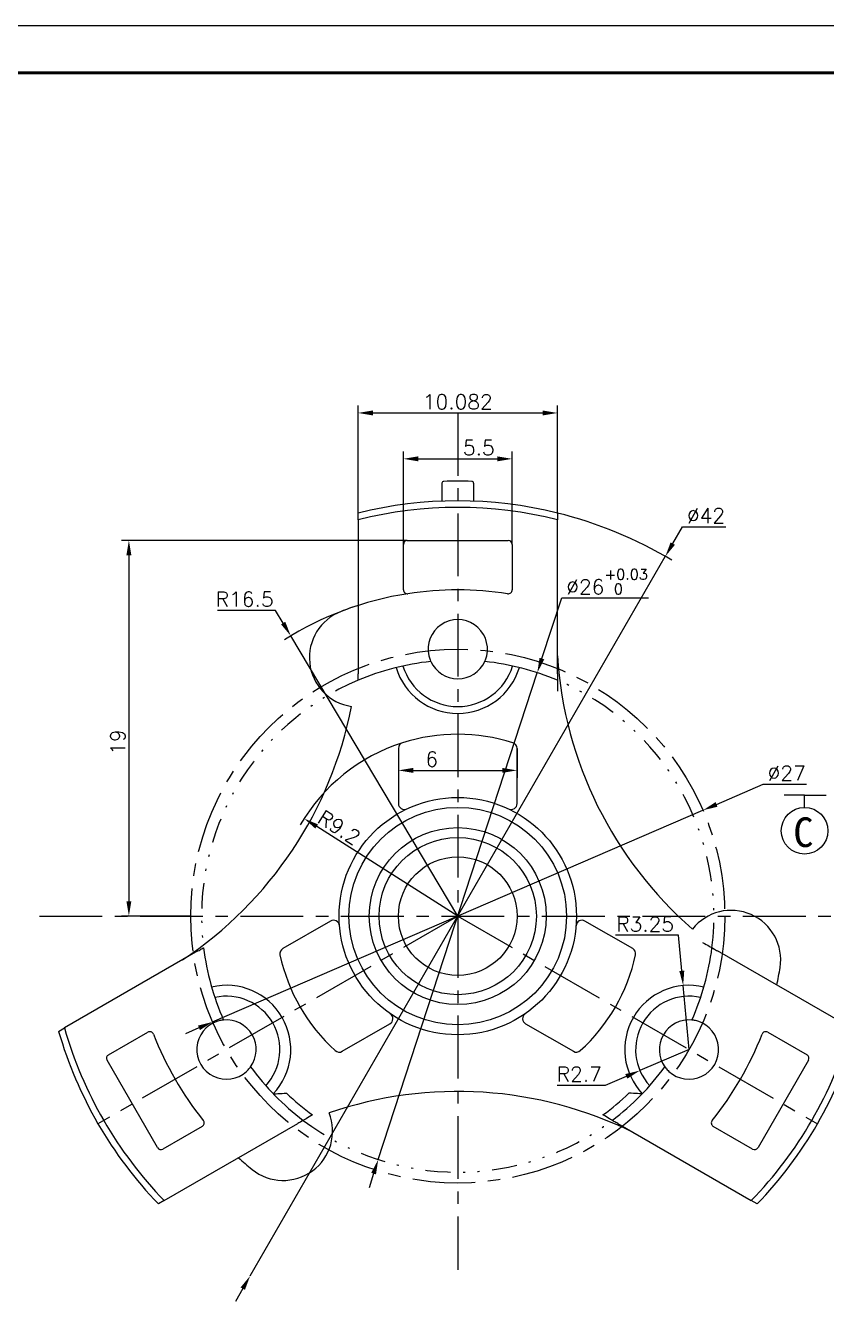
# Model space of a CAD drawing. Header units: millimetres. Extents: x 2517 to 4431, y 863 to 2540.
# Drawn here: x 4049 to 4089.5, y 1001 to 1065.5 of the extents above; entities that cross this region are included whole.
import ezdxf

# ---------------------------------------------------------------- set-up
doc = ezdxf.new("R2010")
doc.units = ezdxf.units.MM
doc.linetypes.add('CENTER', pattern=[50.8, 31.75, -6.35, 6.35, -6.35])
doc.linetypes.add('DIVIDE', pattern=[31.75, 12.7, -6.35, 0, -6.35, 0, -6.35])
for name, color, linetype, lineweight in [('中心线', 1, 'CENTER', 9), ('双点划线', 5, 'DIVIDE', 9), ('实线', 7, 'Continuous', 25), ('尺寸标注', 2, 'Continuous', 9), ('引导线', 6, 'Continuous', 9), ('粗实线', 9, 'Continuous', 50)]:
    doc.layers.add(name, color=color, linetype=linetype, lineweight=lineweight)
doc.styles.add('st', font='txt.shx')
doc.styles.get("Standard").update_dxf_attribs({"font": 'simfang.ttf'})
doc.dimstyles.new('st0.3', dxfattribs={"dimscale": 0.3, "dimtxt": 2.5, "dimasz": 2.5, "dimexe": 1.25, "dimexo": 0, "dimtad": 1, "dimtoh": 1, "dimdec": 3, "dimdsep": 46, "dimtxsty": 'st', "dimcen": 0, "dimclrd": 256, "dimclre": 256, "dimclrt": 256, "dimadec": 4, "dimazin": 2, "dimtfac": 1, "dimtdec": 3, "dimtmove": 0, "dimatfit": 1, "dimfxl": 0, "dimlwd": -1, "dimlwe": -1, "dimarcsym": 0})

# ---------------------------------------------------------------- blocks, each defined once
blk = doc.blocks.new('*D529')
at = {"layer": 'Defpoints', "color": 0, "ltscale": 0.1, "transparency": 16777216}
for p in [(4081.366, 1038.694), (4060.38, 1002.312)]:
    blk.add_point(p, dxfattribs=at)
at = {"layer": '尺寸标注', "ltscale": 0.1, "transparency": 16777216}
for p, q in [((4081.741, 1039.343), (4082.233, 1040.198)), ((4082.233, 1040.198), (4084.421, 1040.198)), ((4060.38, 1002.312), (4081.366, 1038.694)), ((4060.005, 1001.663), (4059.63, 1001.013))]:
    blk.add_line(p, q, dxfattribs=at)
blk.add_arc((4070.873, 1020.503), 21, 58.99892, 76.11111, dxfattribs=at)
for points in [[(4081.632, 1039.406), (4081.849, 1039.281), (4081.366, 1038.694)], [(4059.897, 1001.725), (4060.113, 1001.6), (4060.38, 1002.312)]]:
    blk.add_solid(points, dxfattribs=at)
at = {"layer": '尺寸标注', "ltscale": 0.1, "transparency": 16777216, "insert": (4083.421, 1040.76), "char_height": 0.75, "attachment_point": 5, "style": 'st'}
blk.add_mtext('∅42', dxfattribs=at)
blk = doc.blocks.new('*D533')
at = {"layer": 'Defpoints', "color": 0, "ltscale": 0.1, "transparency": 16777216}
for p in [(4068.323, 1039.503), (4054.248, 1020.503), (4057.373, 1020.503)]:
    blk.add_point(p, dxfattribs=at)
at = {"layer": '尺寸标注', "ltscale": 0.1, "transparency": 16777216}
for p, q in [((4068.323, 1039.503), (4053.873, 1039.503)), ((4054.248, 1038.753), (4054.248, 1021.253)), ((4057.373, 1020.503), (4053.873, 1020.503))]:
    blk.add_line(p, q, dxfattribs=at)
for points in [[(4054.123, 1038.753), (4054.373, 1038.753), (4054.248, 1039.503)], [(4054.123, 1021.253), (4054.373, 1021.253), (4054.248, 1020.503)]]:
    blk.add_solid(points, dxfattribs=at)
at = {"layer": '尺寸标注', "ltscale": 0.1, "transparency": 16777216, "insert": (4053.686, 1029.304), "char_height": 0.75, "attachment_point": 5, "rotation": 90, "style": 'st'}
blk.add_mtext('19', dxfattribs=at)
blk = doc.blocks.new('*D534')
at = {"layer": 'Defpoints', "color": 0, "ltscale": 0.1, "transparency": 16777216}
for p in [(4073.623, 1043.63), (4068.123, 1039.303), (4073.623, 1039.303)]:
    blk.add_point(p, dxfattribs=at)
at = {"layer": '尺寸标注', "ltscale": 0.1, "transparency": 16777216}
for p, q in [((4068.123, 1039.303), (4068.123, 1044.005)), ((4068.873, 1043.63), (4072.873, 1043.63)), ((4073.623, 1039.303), (4073.623, 1044.005))]:
    blk.add_line(p, q, dxfattribs=at)
for points in [[(4068.873, 1043.755), (4068.873, 1043.505), (4068.123, 1043.63)], [(4072.873, 1043.755), (4072.873, 1043.505), (4073.623, 1043.63)]]:
    blk.add_solid(points, dxfattribs=at)
at = {"layer": '尺寸标注', "ltscale": 0.1, "transparency": 16777216, "insert": (4071.933, 1044.193), "char_height": 0.75, "attachment_point": 5, "style": 'st'}
blk.add_mtext('5.5', dxfattribs=at)
blk = doc.blocks.new('*D535')
at = {"layer": 'Defpoints', "color": 0, "ltscale": 0.1, "transparency": 16777216}
for p in [(4062.43, 1034.679), (4070.873, 1020.503)]:
    blk.add_point(p, dxfattribs=at)
at = {"layer": '尺寸标注', "ltscale": 0.1, "transparency": 16777216}
for p, q in [((4061.663, 1035.968), (4058.725, 1035.968)), ((4062.046, 1035.324), (4061.663, 1035.968)), ((4070.873, 1020.503), (4062.43, 1034.679))]:
    blk.add_line(p, q, dxfattribs=at)
blk.add_arc((4070.873, 1020.503), 16.5, 98.78312, 122.07767, dxfattribs=at)
blk.add_solid([(4062.154, 1035.388), (4061.939, 1035.26), (4062.43, 1034.679)], dxfattribs=at)
at = {"layer": '尺寸标注', "ltscale": 0.1, "transparency": 16777216, "insert": (4060.1, 1036.531), "char_height": 0.75, "attachment_point": 5, "style": 'st'}
blk.add_mtext('R16.5', dxfattribs=at)
blk = doc.blocks.new('*D536')
at = {"layer": 'Defpoints', "color": 0, "ltscale": 0.1, "transparency": 16777216}
for p in [(4067.873, 1028.984), (4073.873, 1028.984), (4073.873, 1027.873)]:
    blk.add_point(p, dxfattribs=at)
at = {"layer": '尺寸标注', "ltscale": 0.1, "transparency": 16777216}
for p, q in [((4067.873, 1028.984), (4067.873, 1027.498)), ((4073.873, 1028.984), (4073.873, 1027.498)), ((4068.623, 1027.873), (4073.123, 1027.873))]:
    blk.add_line(p, q, dxfattribs=at)
for points in [[(4068.623, 1027.998), (4068.623, 1027.748), (4067.873, 1027.873)], [(4073.123, 1027.998), (4073.123, 1027.748), (4073.873, 1027.873)]]:
    blk.add_solid(points, dxfattribs=at)
at = {"layer": '尺寸标注', "ltscale": 0.1, "transparency": 16777216, "insert": (4069.562, 1028.436), "char_height": 0.75, "attachment_point": 5, "style": 'st'}
blk.add_mtext('6', dxfattribs=at)
blk = doc.blocks.new('*D537')
at = {"layer": 'Defpoints', "color": 0, "ltscale": 0.1, "transparency": 16777216}
for p in [(4063.108, 1025.438), (4070.873, 1020.503)]:
    blk.add_point(p, dxfattribs=at)
at = {"layer": '尺寸标注', "ltscale": 0.1, "transparency": 16777216}
blk.add_line((4070.873, 1020.503), (4063.741, 1025.036), dxfattribs=at)
blk.add_arc((4070.873, 1020.503), 9.2, 107.66017, 149.89582, dxfattribs=at)
blk.add_solid([(4063.808, 1025.141), (4063.674, 1024.93), (4063.108, 1025.438)], dxfattribs=at)
at = {"layer": '尺寸标注', "ltscale": 0.1, "transparency": 16777216, "insert": (4064.878, 1024.98), "char_height": 0.75, "attachment_point": 5, "rotation": 327.5604, "style": 'st'}
blk.add_mtext('R9.2', dxfattribs=at)
blk = doc.blocks.new('*D543')
at = {"layer": 'Defpoints', "color": 0, "ltscale": 0.1, "transparency": 16777216}
for p in [(4083.266, 1025.855), (4058.479, 1015.15)]:
    blk.add_point(p, dxfattribs=at)
at = {"layer": '尺寸标注', "ltscale": 0.1, "transparency": 16777216}
for p, q in [((4083.955, 1026.153), (4086.316, 1027.173)), ((4086.316, 1027.173), (4088.504, 1027.173)), ((4058.479, 1015.15), (4083.266, 1025.855)), ((4057.791, 1014.853), (4057.102, 1014.556))]:
    blk.add_line(p, q, dxfattribs=at)
for points in [[(4083.905, 1026.268), (4084.005, 1026.038), (4083.266, 1025.855)], [(4057.741, 1014.968), (4057.84, 1014.738), (4058.479, 1015.15)]]:
    blk.add_solid(points, dxfattribs=at)
at = {"layer": '尺寸标注', "ltscale": 0.1, "transparency": 16777216, "insert": (4087.504, 1027.735), "char_height": 0.75, "attachment_point": 5, "style": 'st'}
blk.add_mtext('∅27', dxfattribs=at)
blk = doc.blocks.new('*D544')
at = {"layer": 'Defpoints', "color": 0, "ltscale": 0.1, "transparency": 16777216}
for p in [(4074.893, 1032.813), (4066.853, 1008.193)]:
    blk.add_point(p, dxfattribs=at)
at = {"layer": '尺寸标注', "ltscale": 0.1, "transparency": 16777216}
for p, q in [((4075.126, 1033.526), (4076.132, 1036.608)), ((4076.132, 1036.608), (4080.522, 1036.608)), ((4066.853, 1008.193), (4074.893, 1032.813)), ((4066.62, 1007.48), (4066.387, 1006.767))]:
    blk.add_line(p, q, dxfattribs=at)
for points in [[(4075.007, 1033.565), (4075.245, 1033.487), (4074.893, 1032.813)], [(4066.501, 1007.519), (4066.739, 1007.441), (4066.853, 1008.193)]]:
    blk.add_solid(points, dxfattribs=at)
at = {"layer": '尺寸标注', "ltscale": 0.1, "transparency": 16777216, "insert": (4078.421, 1037.417), "char_height": 0.75, "attachment_point": 5, "style": 'st'}
blk.add_mtext('%%c26{}{\\H0.71x;\\C3;\\S+0.03^  0;}', dxfattribs=at)
blk = doc.blocks.new('*D549')
at = {"layer": 'Defpoints', "color": 0, "ltscale": 0.1, "transparency": 16777216}
for p in [(4082.564, 1013.753), (4080.081, 1012.692)]:
    blk.add_point(p, dxfattribs=at)
at = {"layer": '尺寸标注', "ltscale": 0.1, "transparency": 16777216}
for p, q in [((4082.564, 1013.753), (4080.081, 1012.692)), ((4078.33, 1011.944), (4075.893, 1011.944)), ((4079.391, 1012.398), (4078.33, 1011.944))]:
    blk.add_line(p, q, dxfattribs=at)
blk.add_solid([(4079.342, 1012.513), (4079.441, 1012.283), (4080.081, 1012.692)], dxfattribs=at)
at = {"layer": '尺寸标注', "ltscale": 0.1, "transparency": 16777216, "insert": (4077.018, 1012.507), "char_height": 0.75, "attachment_point": 5, "style": 'st'}
blk.add_mtext('R2.7', dxfattribs=at)
blk = doc.blocks.new('*D550')
at = {"layer": 'Defpoints', "color": 0, "ltscale": 0.1, "transparency": 16777216}
for p in [(4082.268, 1016.989), (4082.564, 1013.753)]:
    blk.add_point(p, dxfattribs=at)
at = {"layer": '尺寸标注', "ltscale": 0.1, "transparency": 16777216}
for p, q in [((4082.034, 1019.537), (4078.846, 1019.537)), ((4082.199, 1017.736), (4082.034, 1019.537)), ((4082.564, 1013.753), (4082.268, 1016.989))]:
    blk.add_line(p, q, dxfattribs=at)
blk.add_solid([(4082.324, 1017.748), (4082.075, 1017.725), (4082.268, 1016.989)], dxfattribs=at)
at = {"layer": '尺寸标注', "ltscale": 0.1, "transparency": 16777216, "insert": (4080.346, 1020.099), "char_height": 0.75, "attachment_point": 5, "style": 'st'}
blk.add_mtext('R3.25', dxfattribs=at)
blk = doc.blocks.new('*D564')
at = {"layer": 'Defpoints', "color": 0, "ltscale": 0.1, "transparency": 16777216}
for p in [(4075.914, 1045.951), (4065.832, 1040.889), (4075.914, 1040.889)]:
    blk.add_point(p, dxfattribs=at)
at = {"layer": '尺寸标注', "ltscale": 0.1, "transparency": 16777216}
for p, q in [((4065.832, 1040.889), (4065.832, 1046.326)), ((4075.914, 1040.889), (4075.914, 1046.326)), ((4066.582, 1045.951), (4075.164, 1045.951))]:
    blk.add_line(p, q, dxfattribs=at)
for points in [[(4066.582, 1046.076), (4066.582, 1045.826), (4065.832, 1045.951)], [(4075.164, 1046.076), (4075.164, 1045.826), (4075.914, 1045.951)]]:
    blk.add_solid(points, dxfattribs=at)
at = {"layer": '尺寸标注', "ltscale": 0.1, "transparency": 16777216, "insert": (4070.873, 1046.513), "char_height": 0.75, "attachment_point": 5, "style": 'st'}
blk.add_mtext('10.082', dxfattribs=at)

msp = doc.modelspace()

# ---------------------------------------------------------------- linework, layer by layer
at = {"layer": '中心线', "ltscale": 0.1}
for p, q in [((4070.8728, 1045.951), (4070.8728, 1002.6078)), ((4049.7303, 1020.503), (4092.7642, 1020.503)), ((4070.8728, 1020.503), (4052.6863, 1010.003)), ((4070.8728, 1020.503), (4089.0594, 1010.003))]:
    msp.add_line(p, q, dxfattribs=at)
msp.add_circle((4070.8728, 1020.503), 13.5, dxfattribs=at)
at = {"layer": '双点划线', "ltscale": 0.1}
for start, end in [(112.908066, 186.497771), (352.908066, 67.091934), (232.908066, 307.091934)]:
    msp.add_arc((4070.8728, 1020.503), 12.95, start, end, dxfattribs=at)
at = {"layer": '实线'}
for p, q in [((4070.0728, 1042.3918), (4070.0728, 1041.4877)), ((4071.6728, 1042.3918), (4071.6728, 1041.4877)), ((4065.832, 1040.5473), (4065.832, 1040.889)), ((4065.832, 1040.5473), (4065.832, 1032.7566)), ((4075.9137, 1040.889), (4075.9137, 1040.5473)), ((4075.9137, 1032.7566), (4075.9137, 1040.5473)), ((4068.1228, 1037.0071), (4068.1228, 1039.303)), ((4068.3228, 1039.503), (4073.4228, 1039.503)), ((4073.6228, 1039.303), (4073.6228, 1037.0071)), ((4067.8728, 1028.9835), (4067.8728, 1026.1951)), ((4073.8728, 1026.1951), (4073.8728, 1028.9835)), ((4064.4433, 1020.255), (4062.0284, 1018.8607)), ((4079.7172, 1018.8607), (4077.3023, 1020.255)), ((4057.7404, 1018.7416), (4050.9935, 1014.8463)), ((4090.7522, 1014.8463), (4084.0052, 1018.7416)), ((4050.6976, 1014.6754), (4050.9935, 1014.8463)), ((4053.2165, 1013.4845), (4055.2048, 1014.6324)), ((4065.0284, 1013.6646), (4067.4433, 1015.0588)), ((4074.3023, 1015.0588), (4076.7172, 1013.6646)), ((4086.5408, 1014.6324), (4088.5291, 1013.4845)), ((4055.6933, 1008.7946), (4053.1433, 1013.2113)), ((4088.6023, 1013.2113), (4086.0523, 1008.7946)), ((4056.0343, 1006.1153), (4062.7812, 1010.0106)), ((4078.9644, 1010.0106), (4085.7113, 1006.1153)), ((4057.9548, 1009.8693), (4055.9665, 1008.7214)), ((4085.7791, 1008.7214), (4083.7908, 1009.8693)), ((4056.0343, 1006.1153), (4055.7384, 1005.9444)), ((4086.0072, 1005.9444), (4085.7113, 1006.1153))]:
    msp.add_line(p, q, dxfattribs=at)
at = {"layer": '实线', "color": 1, "ltscale": 0.1}
for p, q in [((4088.4062, 1026.6124), (4087.3782, 1026.6124)), ((4088.4062, 1025.9974), (4088.4062, 1026.6124)), ((4088.4062, 1026.6124), (4089.5016, 1026.6124))]:
    msp.add_line(p, q, dxfattribs=at)
at = {"layer": '实线'}
for radius in [6, 5.5, 4.475, 3.975, 3]:
    msp.add_circle((4070.8728, 1020.503), radius, dxfattribs=at)
at = {"layer": '实线', "color": 1, "ltscale": 0.1}
msp.add_circle((4088.4062, 1024.8194), 1.1781, dxfattribs=at)
at = {"layer": '实线'}
for centre, radius, start, end in [((4070.1728, 1042.3918), 0.1, 91.831684, 180), ((4070.8728, 1020.503), 22, 88.168316, 91.831684), ((4071.5728, 1042.3918), 0.1, 0, 88.168316), ((4070.8728, 1020.503), 21, 76.111114, 103.888886), ((4070.8728, 1020.503), 20.6685, 75.883759, 104.116241), ((4068.3228, 1039.303), 0.2, 90, 180), ((4073.4228, 1039.303), 0.2, 0, 90), ((4068.3228, 1037.0071), 0.2, 180, 278.783116), ((4070.8728, 1020.503), 16.5, 81.216884, 98.783116), ((4073.4228, 1037.0071), 0.2, 261.216884, 0), ((4065.8728, 1033.5796), 2.5, 110.924832, 261.487704), ((4070.8728, 1020.503), 16.5, 107.788556, 110.924832), ((4070.8728, 1034.003), 1.5, 347.251082, 192.748918), ((4070.8728, 1020.503), 12.95, 96.050084, 112.908066), ((4070.8728, 1034.003), 1.5, 204.503768, 335.496232), ((4070.8728, 1020.503), 12.95, 67.091934, 83.949916), ((4095.8728, 1034.9367), 20, 183.661932, 228.961065), ((4070.8728, 1034.003), 3.25, 196.627832, 343.372168), ((4070.8728, 1034.003), 2.9, 197.049587, 342.950413), ((4045.8728, 1034.9367), 20, 303.661932, 348.961065), ((4070.8728, 1020.503), 9.2, 72.339827, 107.660173), ((4068.1728, 1028.9835), 0.3, 107.660173, 180), ((4073.5728, 1028.9835), 0.3, 0, 72.339827), ((4068.1728, 1026.1951), 0.3, 180, 295.376934), ((4073.5728, 1026.1951), 0.3, 244.623066, 0), ((4064.5933, 1019.9952), 0.3, 4.623066, 120), ((4077.1523, 1019.9952), 0.3, 60, 175.376934), ((4084.6976, 1018.2947), 2.5, 350.924832, 141.487704), ((4070.8728, 1020.503), 12.95, 187.091934, 203.949916), ((4062.1784, 1018.6009), 0.3, 120, 192.339827), ((4070.8728, 1020.503), 9.2, 192.339827, 227.660173), ((4070.8728, 1020.503), 9.2, 312.339827, 347.660173), ((4079.5672, 1018.6009), 0.3, 347.660173, 60), ((4070.8728, 1020.503), 12.95, 336.050084, 352.908066), ((4070.8728, 1020.503), 16.5, 347.788556, 350.924832), ((4059.1815, 1013.753), 3.25, 316.627832, 103.372168), ((4059.1815, 1013.753), 2.7, 317.430828, 102.569172), ((4082.5642, 1013.753), 3.25, 76.627832, 223.372168), ((4082.5642, 1013.753), 2.7, 77.430828, 222.569172), ((4059.1815, 1013.753), 1.5, 107.251082, 312.748918), ((4059.1815, 1013.753), 1.5, 324.503768, 95.496232), ((4067.2933, 1015.3186), 0.3, 300, 55.376934), ((4074.4523, 1015.3186), 0.3, 124.623066, 240), ((4082.5642, 1013.753), 1.5, 84.503768, 215.496232), ((4082.5642, 1013.753), 1.5, 227.251082, 72.748918), ((4070.8728, 1020.503), 21, 196.111114, 223.888886), ((4070.8728, 1020.503), 20.6685, 195.883759, 224.116241), ((4055.3048, 1014.4592), 0.2, 21.216884, 120), ((4070.8728, 1020.503), 16.5, 201.216884, 218.783116), ((4070.8728, 1020.503), 16.5, 321.216884, 338.783116), ((4070.8728, 1020.503), 20.6685, 315.883759, 344.116241), ((4070.8728, 1020.503), 21, 316.111114, 343.888886), ((4086.4408, 1014.4592), 0.2, 60, 158.783116), ((4053.3165, 1013.3113), 0.2, 120, 210), ((4064.8784, 1013.9244), 0.3, 227.660173, 300), ((4076.8672, 1013.9244), 0.3, 240, 312.339827), ((4088.4291, 1013.3113), 0.2, 330, 60), ((4070.8728, 1020.503), 12.95, 216.050084, 232.908066), ((4070.8728, 1020.503), 12.95, 307.091934, 323.949916), ((4070.8728, 1020.503), 12.45, 225.96169, 233.884003), ((4070.8728, 991.6354), 20, 63.661932, 108.961065), ((4070.8728, 1020.503), 12.45, 306.115997, 314.03831), ((4057.8548, 1010.0425), 0.2, 300, 38.783116), ((4062.0481, 1009.6345), 2.5, 230.924832, 21.487704), ((4083.8908, 1010.0425), 0.2, 141.216884, 240), ((4055.8665, 1008.8946), 0.2, 210, 300), ((4085.8791, 1008.8946), 0.2, 240, 330), ((4070.8728, 1020.503), 16.5, 227.788556, 230.924832)]:
    msp.add_arc(centre, radius, start, end, dxfattribs=at)
for points, knots in [([(4069.4098, 1033.6719), (4069.4275, 1033.5938), (4069.4518, 1033.5192), (4069.4926, 1033.4127), (4069.5079, 1033.3808), (4069.5079, 1033.3808)], [0, 0, 0, 0, 0.5, 0.5, 1, 1, 1, 1]), ([(4072.2377, 1033.3808), (4072.2377, 1033.3808), (4072.253, 1033.4127), (4072.2938, 1033.5191), (4072.3182, 1033.5938), (4072.3358, 1033.6719)], [0, 0, 0, 0, 0.5, 0.5, 1, 1, 1, 1]), ([(4065.832, 1032.4316), (4065.832, 1032.4316), (4065.832, 1032.4705), (4065.832, 1032.5924), (4065.832, 1032.6742), (4065.832, 1032.7566)], [0, 0, 0, 0, 0.5, 0.5, 1, 1, 1, 1]), ([(4075.9137, 1032.7566), (4075.9137, 1032.6741), (4075.9137, 1032.5931), (4075.9137, 1032.4701), (4075.9137, 1032.4316), (4075.9137, 1032.4316)], [0, 0, 0, 0, 0.5, 0.5, 1, 1, 1, 1]), ([(4075.9137, 1032.4316), (4075.9137, 1032.4316), (4075.9137, 1032.3663), (4075.9137, 1032.1616), (4075.9137, 1032.0247), (4075.9137, 1031.8868)], [0, 0, 0, 0, 0.5, 0.5, 1, 1, 1, 1]), ([(4083.252, 1019.1765), (4083.3715, 1019.1075), (4083.4888, 1019.0397), (4083.6678, 1018.9364), (4083.7237, 1018.9041), (4083.7237, 1018.9041)], [0, 0, 0, 0, 0.5, 0.5, 1, 1, 1, 1]), ([(4057.7404, 1018.7416), (4057.8119, 1018.7829), (4057.882, 1018.8234), (4057.9885, 1018.8849), (4058.0219, 1018.9041), (4058.0219, 1018.9041)], [0, 0, 0, 0, 0.5, 0.5, 1, 1, 1, 1]), ([(4083.7237, 1018.9041), (4083.7237, 1018.9041), (4083.7574, 1018.8847), (4083.863, 1018.8237), (4083.9338, 1018.7828), (4084.0052, 1018.7416)], [0, 0, 0, 0, 0.5, 0.5, 1, 1, 1, 1]), ([(4059.0378, 1015.2461), (4059.0378, 1015.2461), (4059.0026, 1015.2433), (4058.8901, 1015.2255), (4058.8131, 1015.2092), (4058.7366, 1015.1855)], [0, 0, 0, 0, 0.5, 0.5, 1, 1, 1, 1]), ([(4083.009, 1015.1855), (4082.9325, 1015.2092), (4082.8558, 1015.2254), (4082.7431, 1015.2433), (4082.7078, 1015.2461), (4082.7078, 1015.2461)], [0, 0, 0, 0, 0.5, 0.5, 1, 1, 1, 1]), ([(4060.1997, 1012.6514), (4060.2585, 1012.7058), (4060.3109, 1012.7642), (4060.3827, 1012.8528), (4060.4027, 1012.882), (4060.4027, 1012.882)], [0, 0, 0, 0, 0.5, 0.5, 1, 1, 1, 1]), ([(4081.3429, 1012.882), (4081.3429, 1012.882), (4081.3629, 1012.8528), (4081.4346, 1012.7643), (4081.4872, 1012.7058), (4081.546, 1012.6514)], [0, 0, 0, 0, 0.5, 0.5, 1, 1, 1, 1]), ([(4061.5439, 1011.5211), (4061.5439, 1011.5211), (4061.5701, 1011.5211), (4061.6558, 1011.5223), (4061.7139, 1011.5235), (4061.9102, 1011.5304), (4062.0651, 1011.5395), (4062.2183, 1011.553)], [0, 0, 0, 0, 0.25, 0.25, 0.5, 0.5, 1, 1, 1, 1]), ([(4080.2017, 1011.5211), (4080.2017, 1011.5211), (4080.1756, 1011.5211), (4080.0898, 1011.5223), (4080.0318, 1011.5235), (4079.8354, 1011.5304), (4079.6805, 1011.5395), (4079.5273, 1011.553)], [0, 0, 0, 0, 0.25, 0.25, 0.5, 0.5, 1, 1, 1, 1]), ([(4063.0627, 1010.1731), (4063.0627, 1010.1731), (4063.0291, 1010.1537), (4062.9234, 1010.0927), (4062.8526, 1010.0518), (4062.7812, 1010.0106)], [0, 0, 0, 0, 0.5, 0.5, 1, 1, 1, 1]), ([(4063.5345, 1010.4455), (4063.415, 1010.3765), (4063.2976, 1010.3088), (4063.1187, 1010.2054), (4063.0627, 1010.1731), (4063.0627, 1010.1731)], [0, 0, 0, 0, 0.5, 0.5, 1, 1, 1, 1]), ([(4078.6829, 1010.1731), (4078.6829, 1010.1731), (4078.6264, 1010.2058), (4078.4491, 1010.3081), (4078.3305, 1010.3766), (4078.2111, 1010.4455)], [0, 0, 0, 0, 0.5, 0.5, 1, 1, 1, 1]), ([(4078.9644, 1010.0106), (4078.8929, 1010.0519), (4078.8228, 1010.0924), (4078.7163, 1010.1539), (4078.6829, 1010.1731), (4078.6829, 1010.1731)], [0, 0, 0, 0, 0.5, 0.5, 1, 1, 1, 1])]:
    msp.add_open_spline(points, degree=3, knots=knots, dxfattribs=at)
at = {"layer": '引导线'}
msp.add_line((3923.2766, 1065.5456), (4124.8927, 1065.5456), dxfattribs=at)
at = {"layer": '粗实线'}
msp.add_line((3935.2775, 1063.1454), (4122.4925, 1063.1454), dxfattribs=at)

# ---------------------------------------------------------------- texts
at = {"layer": '实线', "color": 1, "insert": (4088.3436, 1024.7351), "char_height": 1.5, "width": 2.977465, "attachment_point": 5}
msp.add_mtext('C', dxfattribs=at)

# ---------------------------------------------------------------- dimensions: what is measured, and where the dimension line sits
at = {"layer": '尺寸标注', "ltscale": 0.1}
for base, p1, p2, picture, middle in [((4075.9137, 1045.951), (4065.832, 1040.889), (4075.9137, 1040.889), '*D564', (4070.8728, 1045.951)), ((4073.6228, 1043.6305), (4068.1228, 1039.303), (4073.6228, 1039.303), '*D534', (4071.933, 1043.6305)), ((4073.8728, 1027.8735), (4067.8728, 1028.9835), (4073.8728, 1028.9835), '*D536', (4069.562, 1027.8735))]:
    dim = msp.add_linear_dim(base=base, p1=p1, p2=p2, dimstyle='st0.3', dxfattribs=at)
    dim.commit()
    dim.dimension.update_dxf_attribs({"geometry": picture, "text_midpoint": middle, "dimtype": 160})
for p1, p2, picture, middle in [((4060.3798, 1002.3124), (4081.3658, 1038.6935), '*D529', (4083.421, 1040.1977)), ((4058.4792, 1015.1505), (4083.2664, 1025.8554), '*D543', (4087.504, 1027.1727))]:
    dim = msp.add_diameter_dim_2p(p1=p1, p2=p2, dimstyle='st0.3', dxfattribs=at)
    dim.commit()
    dim.dimension.update_dxf_attribs({"geometry": picture, "text_midpoint": middle, "dimtype": 163})
dim = msp.add_linear_dim(base=(4054.2484, 1020.503), p1=(4068.3228, 1039.503), p2=(4057.3728, 1020.503), angle=90, dimstyle='st0.3', dxfattribs=at)
dim.commit()
dim.dimension.update_dxf_attribs({"geometry": '*D533', "text_midpoint": (4054.2484, 1029.3039), "dimtype": 160})
dim = msp.add_diameter_dim_2p(p1=(4066.8526, 1008.1928), p2=(4074.893, 1032.8131), text='%%c26{}{\\H0.71x;\\C3;\\S+0.03^  0;}', dimstyle='st0.3', override={"dimtp": 0.03, "dimtm": 0, "dimtdec": 3, "dimtzin": 8}, dxfattribs=at)
dim.commit()
dim.dimension.update_dxf_attribs({"geometry": '*D544', "text_midpoint": (4078.4212, 1036.6083), "dimtype": 163})
for center, mpoint, picture, middle in [((4070.8728, 1020.503), (4062.4302, 1034.6794), '*D535', (4060.1002, 1035.9682)), ((4070.8728, 1020.503), (4063.1084, 1025.4379), '*D537', (4064.5764, 1024.5049)), ((4082.5642, 1013.753), (4082.2675, 1016.9894), '*D550', (4080.3465, 1019.5368)), ((4082.5642, 1013.753), (4080.0812, 1012.6923), '*D549', (4077.0177, 1011.9444))]:
    dim = msp.add_radius_dim(center=center, mpoint=mpoint, dimstyle='st0.3', dxfattribs=at)
    dim.commit()
    dim.dimension.update_dxf_attribs({"geometry": picture, "text_midpoint": middle, "dimtype": 164})

doc.saveas('drawing.dxf')
